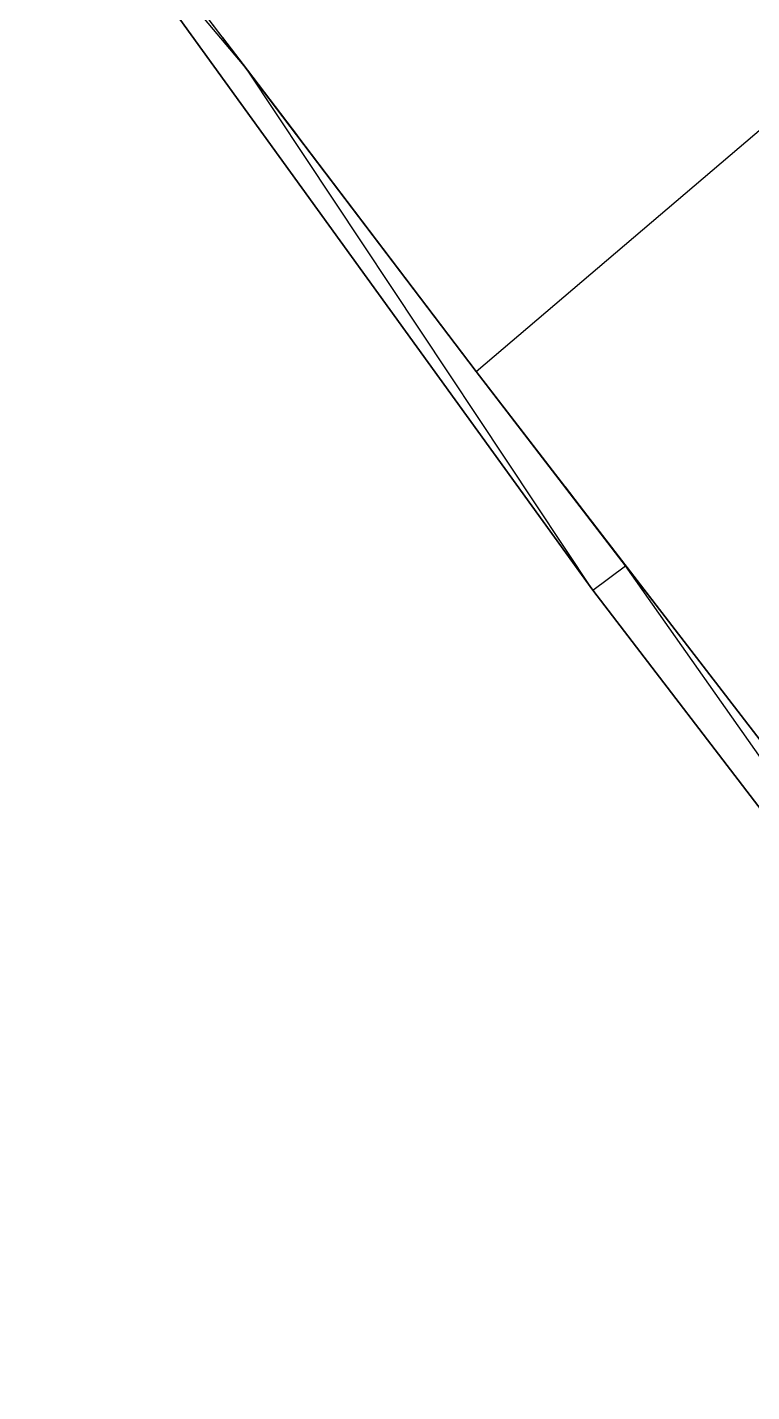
# Model space of a CAD drawing. Header units: inches. Extents: x 0 to 594, y -420 to 0.
# Drawn here: x 289.421 to 289.4987, y -309.2819 to -309.1356 of the extents above; entities that cross this region are included whole.
import ezdxf

# ---------------------------------------------------------------- set-up
doc = ezdxf.new("R2010")
doc.units = ezdxf.units.IN
doc.header["$MEASUREMENT"] = 0

msp = doc.modelspace()

# ---------------------------------------------------------------- linework, layer by layer
at = {"color": 18, "true_color": 0x000000}
for p, q in [((289.46912, -309.17253), (292.23124, -306.82052)), ((289.46912, -309.17253), (292.23124, -306.82052)), ((289.42101, -309.11209), (289.48162, -309.19598)), ((289.42101, -309.11209), (289.4446, -309.14025)), ((289.42101, -309.11209), (289.48162, -309.19598)), ((289.42101, -309.11209), (289.4446, -309.14025)), ((289.42101, -309.11209), (289.48162, -309.19598)), ((289.48162, -309.19598), (289.42101, -309.11209)), ((289.4446, -309.14025), (289.44029, -309.13455)), ((289.46912, -309.17253), (289.44029, -309.13455)), ((289.4446, -309.14025), (289.44029, -309.13455)), ((289.46912, -309.17253), (289.44029, -309.13455)), ((289.44195, -309.13672), (289.4446, -309.14025)), ((289.4446, -309.14025), (289.44195, -309.13672)), ((289.4446, -309.14025), (289.44195, -309.13672)), ((289.44195, -309.13672), (289.4446, -309.14025)), ((289.44195, -309.13672), (289.4446, -309.14025)), ((289.4446, -309.14025), (289.44195, -309.13672)), ((289.44195, -309.13672), (289.4446, -309.14025)), ((289.44195, -309.13672), (289.4446, -309.14025)), ((289.4446, -309.14025), (289.44195, -309.13672)), ((289.44195, -309.13672), (289.4446, -309.14025)), ((289.44195, -309.13672), (289.4446, -309.14025)), ((289.44195, -309.13672), (289.4446, -309.14025)), ((289.4446, -309.14025), (289.44195, -309.13672)), ((289.4446, -309.14025), (289.44195, -309.13672)), ((289.4446, -309.14025), (289.44195, -309.13672)), ((289.44195, -309.13672), (289.4446, -309.14025)), ((289.4446, -309.14025), (289.44195, -309.13672)), ((289.4446, -309.14025), (289.44195, -309.13672)), ((289.4446, -309.14025), (289.46912, -309.17253)), ((289.4446, -309.14025), (289.44996, -309.14728)), ((289.4446, -309.14025), (289.46912, -309.17253)), ((289.48162, -309.19598), (289.4446, -309.14025)), ((289.44996, -309.14728), (289.4446, -309.14025)), ((289.48162, -309.19598), (289.4446, -309.14025)), ((289.44996, -309.14728), (289.4446, -309.14025)), ((289.44996, -309.14728), (289.4446, -309.14025)), ((289.44996, -309.14728), (289.4446, -309.14025)), ((289.44996, -309.14728), (289.4446, -309.14025)), ((289.44996, -309.14728), (289.4446, -309.14025)), ((289.44996, -309.14728), (289.4446, -309.14025)), ((289.44996, -309.14728), (289.4446, -309.14025)), ((289.44996, -309.14728), (289.4446, -309.14025)), ((289.44996, -309.14728), (289.4446, -309.14025)), ((289.44996, -309.14728), (289.4446, -309.14025)), ((289.44996, -309.14728), (289.4446, -309.14025)), ((289.44996, -309.14728), (289.4446, -309.14025)), ((289.44996, -309.14728), (289.4446, -309.14025)), ((289.44996, -309.14728), (289.4446, -309.14025)), ((289.44996, -309.14728), (289.4446, -309.14025)), ((289.44996, -309.14728), (289.4446, -309.14025)), ((289.48512, -309.19338), (289.46912, -309.17253)), ((289.50123, -309.21424), (289.46912, -309.17253)), ((289.48512, -309.19338), (289.46912, -309.17253)), ((289.46912, -309.17253), (289.50123, -309.21424)), ((289.47866, -309.18492), (289.48512, -309.19338)), ((289.48512, -309.19338), (289.47866, -309.18492)), ((289.48512, -309.19338), (289.47866, -309.18492)), ((289.48512, -309.19338), (289.47866, -309.18492)), ((289.48512, -309.19338), (289.47866, -309.18492)), ((289.48512, -309.19338), (289.47866, -309.18492)), ((289.48512, -309.19338), (289.47866, -309.18492)), ((289.48512, -309.19338), (289.47866, -309.18492)), ((289.48512, -309.19338), (289.47866, -309.18492)), ((289.48512, -309.19338), (289.47866, -309.18492)), ((289.48512, -309.19338), (289.47866, -309.18492)), ((289.48512, -309.19338), (289.47866, -309.18492)), ((289.48512, -309.19338), (289.47866, -309.18492)), ((289.48512, -309.19338), (289.47866, -309.18492)), ((289.48512, -309.19338), (289.47866, -309.18492)), ((289.48512, -309.19338), (289.47866, -309.18492)), ((289.48512, -309.19338), (289.47866, -309.18492)), ((289.48512, -309.19338), (289.47866, -309.18492)), ((289.48162, -309.19598), (289.48512, -309.19338)), ((289.48162, -309.19598), (289.48512, -309.19338)), ((289.48493, -309.19314), (289.48496, -309.19311)), ((289.48493, -309.19314), (289.48496, -309.19311)), ((289.48512, -309.19338), (289.50123, -309.21424)), ((289.48512, -309.19338), (289.48819, -309.1973)), ((289.48512, -309.19338), (289.50123, -309.21424)), ((289.54745, -309.28192), (289.48512, -309.19338)), ((289.48819, -309.1973), (289.48512, -309.19338)), ((289.54745, -309.28192), (289.48512, -309.19338)), ((289.48819, -309.1973), (289.48512, -309.19338)), ((289.48819, -309.1973), (289.48512, -309.19338)), ((289.48819, -309.1973), (289.48512, -309.19338)), ((289.48819, -309.1973), (289.48512, -309.19338)), ((289.48819, -309.1973), (289.48512, -309.19338)), ((289.48819, -309.1973), (289.48512, -309.19338)), ((289.48819, -309.1973), (289.48512, -309.19338)), ((289.48819, -309.1973), (289.48512, -309.19338)), ((289.48819, -309.1973), (289.48512, -309.19338)), ((289.48819, -309.1973), (289.48512, -309.19338)), ((289.48819, -309.1973), (289.48512, -309.19338)), ((289.48819, -309.1973), (289.48512, -309.19338)), ((289.48819, -309.1973), (289.48512, -309.19338)), ((289.48819, -309.1973), (289.48512, -309.19338)), ((289.48819, -309.1973), (289.48512, -309.19338)), ((289.48819, -309.1973), (289.48512, -309.19338)), ((289.54745, -309.28192), (289.48162, -309.19598)), ((289.48162, -309.19598), (289.54745, -309.28192)), ((289.48162, -309.19598), (289.54745, -309.28192)), ((289.48162, -309.19598), (289.54745, -309.28192))]:
    msp.add_line(p, q, dxfattribs=at)

doc.saveas('drawing.dxf')
